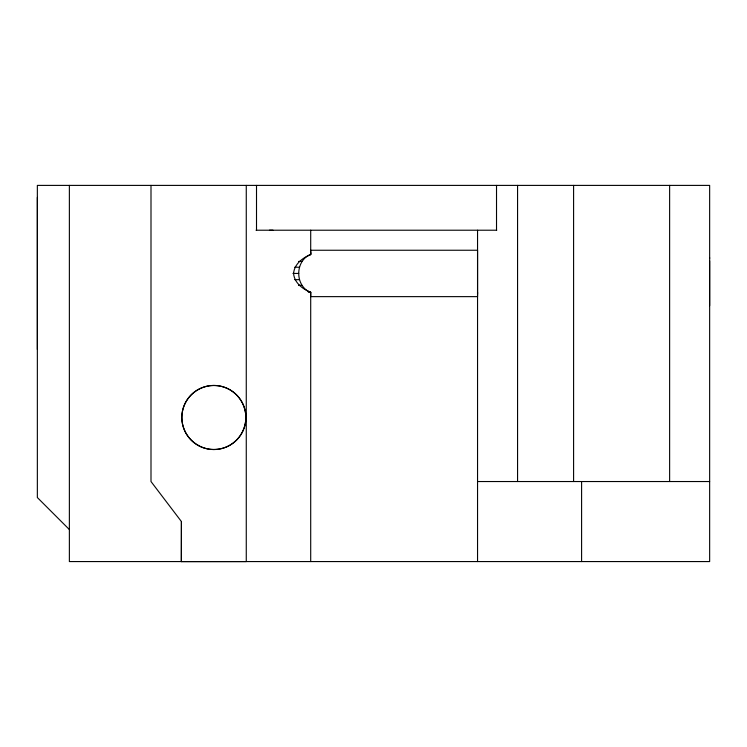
<?xml version="1.0" encoding="UTF-8"?>
<svg xmlns="http://www.w3.org/2000/svg" width="747" height="747" viewBox="0 0 747 747"><rect width="100%" height="100%" fill="white"/><g stroke="black" fill="none" stroke-linecap="round" stroke-linejoin="round"><path stroke-width="1.12" d="M69.368 529.548L37.35 497.539L37.35 185.396L709.65 185.396L709.65 561.567L69.368 561.567L69.368 185.396M246.267 185.396L246.267 561.567L181.353 561.604L181.418 521.546L150.997 481.535L150.997 185.396M310.705 252.654L310.705 254.335C294.748 260.75 294.748 286.129 310.705 292.553M310.705 254.68L310.705 250.254L477.548 250.245L477.548 296.634L310.705 296.634L310.705 292.208C302.526 289.145 294.346 282.73 293.562 273.439C294.346 264.158 302.526 257.743 310.705 254.68L310.705 230.216M477.548 294.234L477.548 292.208M709.65 305.682L709.65 260.88M709.65 258.481L709.65 257.659M181.353 561.604L181.418 521.546M256.044 230.216L496.736 230.216M269.452 230.216L273 230.216M298.632 261.441L302.115 261.441M294.71 267.23L299.379 267.23M292.936 273.439L298.744 273.439M294.71 279.658L299.379 279.658M298.632 285.447L302.115 285.447L298.632 285.335M477.548 481.535L709.65 481.535M308.371 292.18L310.705 292.208L310.705 561.567M669.629 185.396L669.629 481.535M581.596 481.535L581.596 561.567M573.593 185.396L573.593 481.535M517.568 185.396L517.568 481.535M496.522 185.396L496.522 230.216M477.548 230.216L477.548 561.567M256.51 185.396L256.51 230.216M37.35 197.404L37.35 349.475M197.834 445.221A32.018 32.018 0 0 0 245.856 417.498A32.018 32.018 0 0 0 197.834 389.775A32.018 32.018 0 0 0 197.834 445.221A32.018 32.018 0 0 0 245.875 417.461A32.018 32.018 0 0 0 197.862 389.738A32.018 32.018 0 0 0 197.862 445.193"/></g></svg>
